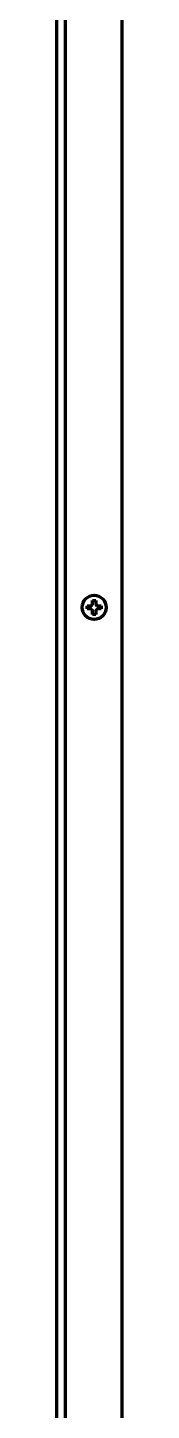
# Model space of a CAD drawing. Header units: inches. Extents: x -2983 to 7024, y 422 to 5529.
# Drawn here: x 6095.6 to 6117.3, y 3055.3 to 3511.8 of the extents above; entities that cross this region are included whole.
import ezdxf

# ---------------------------------------------------------------- set-up
doc = ezdxf.new("R2010")
doc.units = ezdxf.units.IN

msp = doc.modelspace()

# ---------------------------------------------------------------- linework, layer by layer
at = {"linetype": 'Continuous', "lineweight": 70}
for p, q in [((6095.62, 2273.89), (6095.62, 3925.41)), ((6098.42, 3915.47), (6098.42, 2614.49)), ((6117.32, 2612.49), (6117.32, 3910.54)), ((6105.72, 3320.39), (6105.72, 3320.89)), ((6105.72, 3319.89), (6105.72, 3320.39)), ((6110.32, 3320.89), (6110.32, 3320.39)), ((6110.32, 3320.39), (6110.32, 3319.89))]:
    msp.add_line(p, q, dxfattribs=at)
msp.add_circle((6108.02, 3320.39), 4, dxfattribs=at)
for points in [[(6105.72, 3320.89), (6105.93, 3320.89), (6106.14, 3320.89), (6106.46, 3320.89), (6106.57, 3320.89), (6106.8, 3320.89), (6106.91, 3320.89), (6107.02, 3320.89)], [(6107.52, 3318.09), (6107.52, 3318.29), (6107.52, 3318.5), (6107.52, 3318.83), (6107.52, 3318.94), (6107.52, 3319.16), (6107.52, 3319.28), (6107.52, 3319.39)], [(6108.52, 3322.69), (6108.52, 3322.49), (6108.52, 3322.28), (6108.52, 3321.95), (6108.52, 3321.84), (6108.52, 3321.62), (6108.52, 3321.51), (6108.52, 3321.39)], [(6110.32, 3319.89), (6110.12, 3319.89), (6109.91, 3319.89), (6109.59, 3319.89), (6109.48, 3319.89), (6109.25, 3319.89), (6109.14, 3319.89), (6109.02, 3319.89)]]:
    msp.add_open_spline(points, degree=3, knots=[0, 0, 0, 0, 0.5, 0.5, 0.75, 0.75, 1, 1, 1, 1], dxfattribs=at)
for points in [[(6107.02, 3319.89), (6106.97, 3319.89), (6106.86, 3319.89), (6106.7, 3319.89), (6106.54, 3319.89), (6106.39, 3319.89), (6106.23, 3319.89), (6106.08, 3319.89), (6105.91, 3319.89), (6105.79, 3319.89), (6105.72, 3319.89)], [(6107.02, 3320.89), (6107.05, 3320.92), (6107.1, 3320.96), (6107.17, 3321.03), (6107.24, 3321.11), (6107.31, 3321.18), (6107.38, 3321.25), (6107.45, 3321.32), (6107.5, 3321.37), (6107.52, 3321.39)], [(6107.52, 3319.39), (6107.5, 3319.42), (6107.45, 3319.47), (6107.37, 3319.54), (6107.3, 3319.61), (6107.23, 3319.68), (6107.16, 3319.75), (6107.09, 3319.82), (6107.05, 3319.87), (6107.02, 3319.89)], [(6107.52, 3321.39), (6107.52, 3321.45), (6107.52, 3321.55), (6107.52, 3321.72), (6107.52, 3321.87), (6107.52, 3322.03), (6107.52, 3322.18), (6107.52, 3322.34), (6107.52, 3322.5), (6107.52, 3322.63), (6107.52, 3322.69)], [(6107.52, 3322.69), (6107.69, 3322.69), (6108.02, 3322.69), (6108.36, 3322.69), (6108.52, 3322.69)], [(6108.52, 3321.39), (6108.55, 3321.37), (6108.6, 3321.31), (6108.68, 3321.24), (6108.75, 3321.17), (6108.82, 3321.1), (6108.89, 3321.03), (6108.96, 3320.96), (6109, 3320.92), (6109.02, 3320.89)], [(6109.02, 3319.89), (6109, 3319.87), (6108.95, 3319.82), (6108.88, 3319.75), (6108.81, 3319.68), (6108.74, 3319.61), (6108.67, 3319.54), (6108.6, 3319.46), (6108.55, 3319.42), (6108.52, 3319.39)], [(6108.52, 3319.39), (6108.52, 3319.34), (6108.52, 3319.23), (6108.52, 3319.07), (6108.52, 3318.91), (6108.52, 3318.75), (6108.52, 3318.6), (6108.52, 3318.45), (6108.52, 3318.28), (6108.52, 3318.16), (6108.52, 3318.09)], [(6109.02, 3320.89), (6109.08, 3320.89), (6109.19, 3320.89), (6109.35, 3320.89), (6109.51, 3320.89), (6109.66, 3320.89), (6109.81, 3320.89), (6109.97, 3320.89), (6110.14, 3320.89), (6110.26, 3320.89), (6110.32, 3320.89)], [(6108.52, 3318.09), (6108.36, 3318.09), (6108.02, 3318.09), (6107.69, 3318.09), (6107.52, 3318.09)]]:
    msp.add_open_spline(points, degree=3, dxfattribs=at)

doc.saveas('drawing.dxf')
